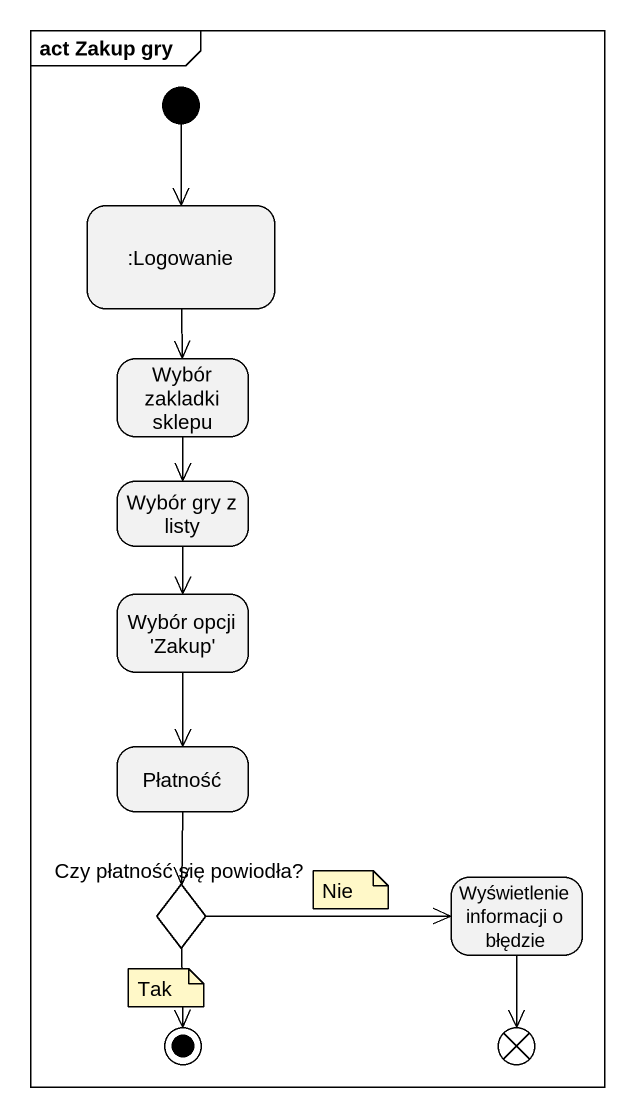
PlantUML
@startuml
mainframe act Zakup gry
hide empty description
state ":Logowanie" as Logowanie
state "Wybór zakladki sklepu" as Wybór_zakladki_sklepu
state "Wybór gry z listy" as Wybór_gry_z_listy
state "Wybór opcji 'Zakup'" as Wybór_opcji_Zakup
state Płatność
state "Czy płatność się powiodła?" as Czy_płatność_się_powiodła <<choice>>
state "Wyświetlenie informacji o błędzie" as Wyświetlenie_informacji_o
state flowfinal1 <<end>>
[*] --> Logowanie
Logowanie --> Wybór_zakladki_sklepu
Wybór_zakladki_sklepu --> Wybór_gry_z_listy
Wybór_gry_z_listy --> Wybór_opcji_Zakup
Wybór_opcji_Zakup --> Płatność
Płatność --> Czy_płatność_się_powiodła
Czy_płatność_się_powiodła -right-> Wyświetlenie_informacji_o
Wyświetlenie_informacji_o --> flowfinal1
Czy_płatność_się_powiodła --> [*]
note as N1
  Nie
end note
note as N2
  Tak
end note
@enduml
